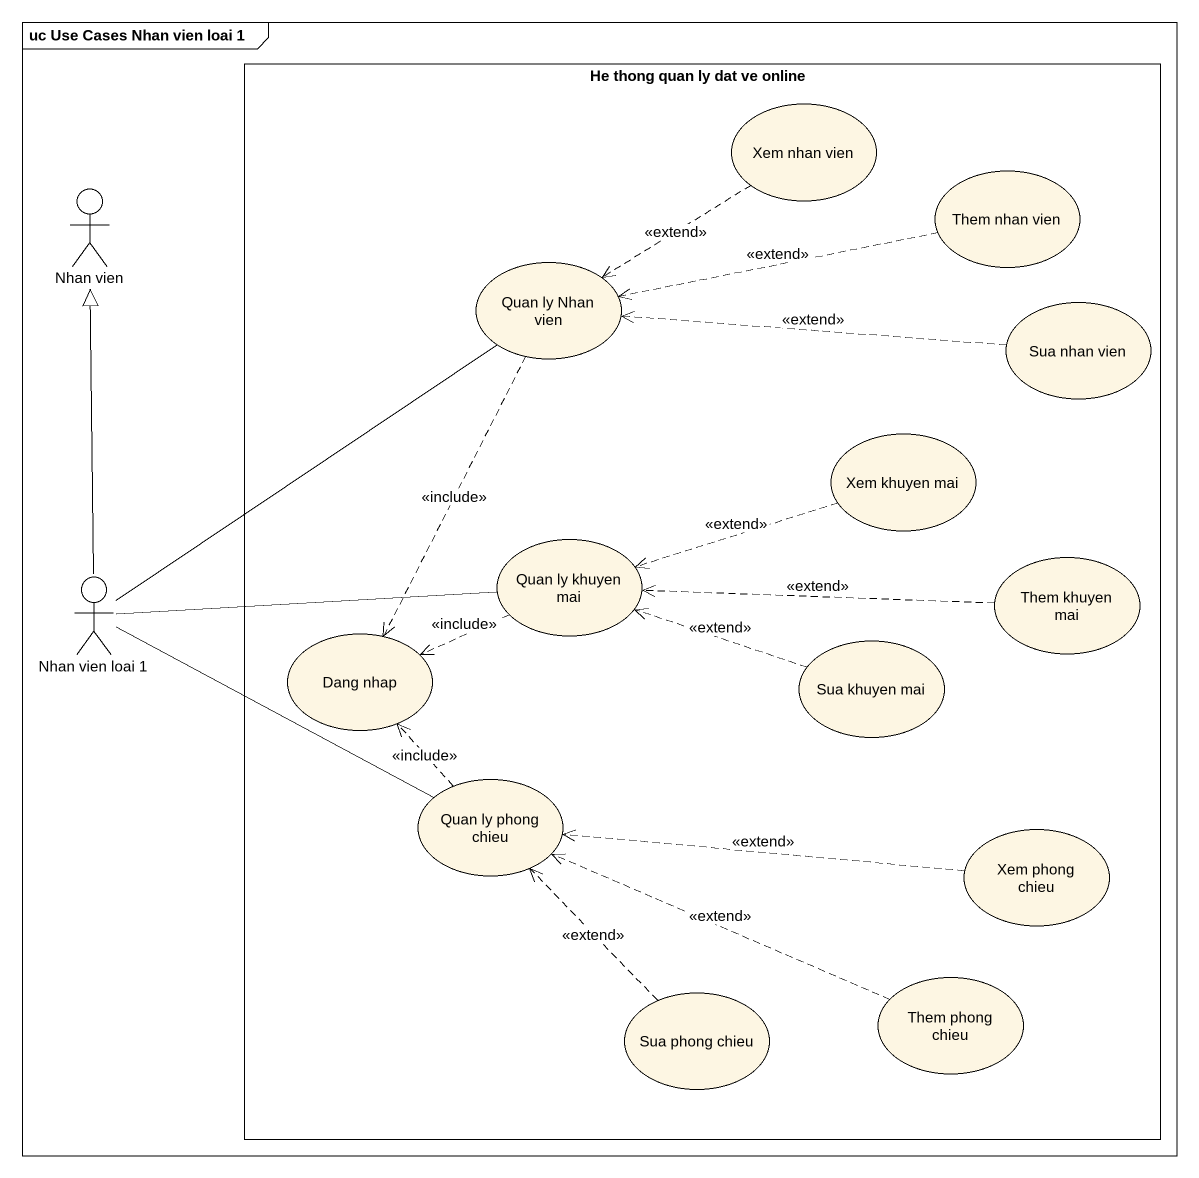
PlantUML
@startuml
mainframe uc Use Cases Nhan vien loai 1
rectangle "He thong quan ly dat ve online" as He_thong_quan_ly_dat_ve {
  usecase "Xem nhan vien" as Xem_nhan_vien
  usecase "Them nhan vien" as Them_nhan_vien
  usecase "Quan ly Nhan vien" as Quan_ly_Nhan_vien
  usecase "Sua nhan vien" as Sua_nhan_vien
  usecase "Xem khuyen mai" as Xem_khuyen_mai
  usecase "Quan ly khuyen mai" as Quan_ly_khuyen_mai
  usecase "Them khuyen mai" as Them_khuyen_mai
  usecase "Dang nhap" as Dang_nhap
  usecase "Sua khuyen mai" as Sua_khuyen_mai
  usecase "Quan ly phong chieu" as Quan_ly_phong_chieu
  usecase "Xem phong chieu" as Xem_phong_chieu
  usecase "Sua phong chieu" as Sua_phong_chieu
  usecase "Them phong chieu" as Them_phong_chieu
}
actor "Nhan vien" as Nhan_vien
actor "Nhan vien loai 1" as Nhan_vien_loai_1
Xem_nhan_vien ..> Quan_ly_Nhan_vien : <<extend>>
Them_nhan_vien .left.> Quan_ly_Nhan_vien : <<extend>>
Quan_ly_Nhan_vien ..> Dang_nhap : <<include>>
Sua_nhan_vien .left.> Quan_ly_Nhan_vien : <<extend>>
Xem_khuyen_mai .left.> Quan_ly_khuyen_mai : <<extend>>
Quan_ly_khuyen_mai .left.> Dang_nhap : <<include>>
Them_khuyen_mai .left.> Quan_ly_khuyen_mai : <<extend>>
Nhan_vien_loai_1 -up-|> Nhan_vien
Nhan_vien_loai_1 -up- Quan_ly_Nhan_vien
Nhan_vien_loai_1 -right- Quan_ly_khuyen_mai
Nhan_vien_loai_1 -right- Quan_ly_phong_chieu
Sua_khuyen_mai .left.> Quan_ly_khuyen_mai : <<extend>>
Quan_ly_phong_chieu .up.> Dang_nhap : <<include>>
Xem_phong_chieu .left.> Quan_ly_phong_chieu : <<extend>>
Sua_phong_chieu .up.> Quan_ly_phong_chieu : <<extend>>
Them_phong_chieu .left.> Quan_ly_phong_chieu : <<extend>>
@enduml
